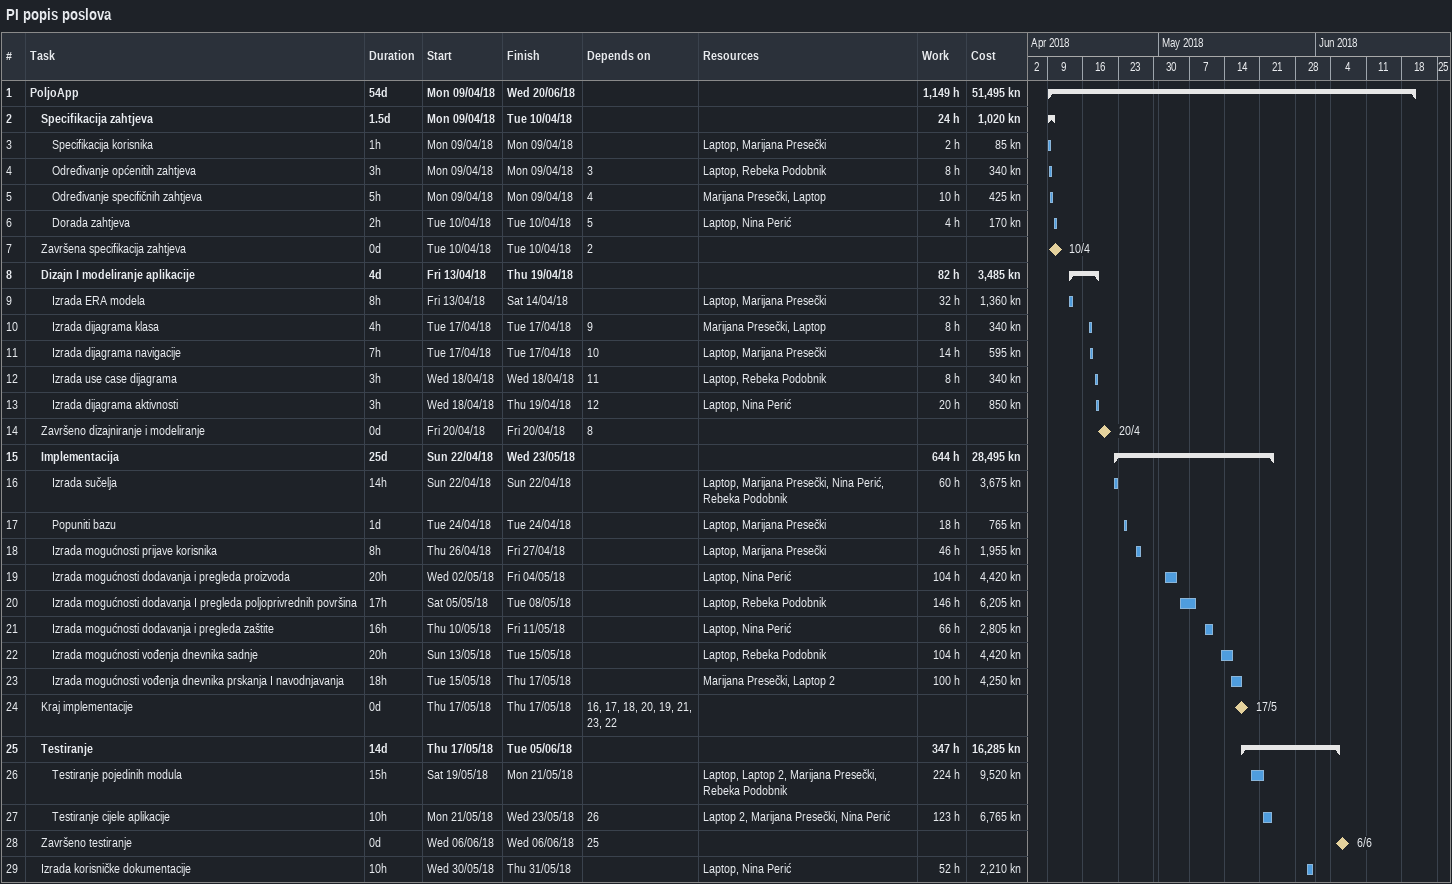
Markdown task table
PI popis poslova

| ID | Level | Task | Duration | Start | Finish | Predecessors | Resources | Work (h) | Cost (kn) |
|---|---|---|---|---|---|---|---|---|---|
| 1 | 1 | **PoljoApp** | 54d | 2018-04-09 | 2018-06-20 |  |  | 1149 | 51495 |
| 2 | 2 | **Specifikacija zahtjeva** | 1.5d | 2018-04-09 | 2018-04-10 |  |  | 24 | 1020 |
| 3 | 3 | Specifikacija korisnika | 1h | 2018-04-09 | 2018-04-09 |  | Laptop, Marijana Presečki | 2 | 85 |
| 4 | 3 | Određivanje općenitih zahtjeva | 3h | 2018-04-09 | 2018-04-09 | 3 | Laptop, Rebeka Podobnik | 8 | 340 |
| 5 | 3 | Određivanje specifičnih zahtjeva | 5h | 2018-04-09 | 2018-04-09 | 4 | Marijana Presečki, Laptop | 10 | 425 |
| 6 | 3 | Dorada zahtjeva | 2h | 2018-04-10 | 2018-04-10 | 5 | Laptop, Nina Perić | 4 | 170 |
| 7 | 2 | Završena specifikacija zahtjeva | 0d | 2018-04-10 | 2018-04-10 | 2 |  |  |  |
| 8 | 2 | **Dizajn I modeliranje aplikacije** | 4d | 2018-04-13 | 2018-04-19 |  |  | 82 | 3485 |
| 9 | 3 | Izrada ERA modela | 8h | 2018-04-13 | 2018-04-14 |  | Laptop, Marijana Presečki | 32 | 1360 |
| 10 | 3 | Izrada dijagrama klasa | 4h | 2018-04-17 | 2018-04-17 | 9 | Marijana Presečki, Laptop | 8 | 340 |
| 11 | 3 | Izrada dijagrama navigacije | 7h | 2018-04-17 | 2018-04-17 | 10 | Laptop, Marijana Presečki | 14 | 595 |
| 12 | 3 | Izrada use case dijagrama | 3h | 2018-04-18 | 2018-04-18 | 11 | Laptop, Rebeka Podobnik | 8 | 340 |
| 13 | 3 | Izrada dijagrama aktivnosti | 3h | 2018-04-18 | 2018-04-19 | 12 | Laptop, Nina Perić | 20 | 850 |
| 14 | 2 | Završeno dizajniranje i modeliranje | 0d | 2018-04-20 | 2018-04-20 | 8 |  |  |  |
| 15 | 2 | **Implementacija** | 25d | 2018-04-22 | 2018-05-23 |  |  | 644 | 28495 |
| 16 | 3 | Izrada sučelja | 14h | 2018-04-22 | 2018-04-22 |  | Laptop, Marijana Presečki, Nina Perić, Rebeka Podobnik | 60 | 3675 |
| 17 | 3 | Popuniti bazu | 1d | 2018-04-24 | 2018-04-24 |  | Laptop, Marijana Presečki | 18 | 765 |
| 18 | 3 | Izrada mogućnosti prijave korisnika | 8h | 2018-04-26 | 2018-04-27 |  | Laptop, Marijana Presečki | 46 | 1955 |
| 19 | 3 | Izrada mogućnosti dodavanja i pregleda proizvoda | 20h | 2018-05-02 | 2018-05-04 |  | Laptop, Nina Perić | 104 | 4420 |
| 20 | 3 | Izrada mogućnosti dodavanja I pregleda poljoprivrednih površina | 17h | 2018-05-05 | 2018-05-08 |  | Laptop, Rebeka Podobnik | 146 | 6205 |
| 21 | 3 | Izrada mogućnosti dodavanja i pregleda zaštite | 16h | 2018-05-10 | 2018-05-11 |  | Laptop, Nina Perić | 66 | 2805 |
| 22 | 3 | Izrada mogućnosti vođenja dnevnika sadnje | 20h | 2018-05-13 | 2018-05-15 |  | Laptop, Rebeka Podobnik | 104 | 4420 |
| 23 | 3 | Izrada mogućnosti vođenja dnevnika prskanja I navodnjavanja | 18h | 2018-05-15 | 2018-05-17 |  | Marijana Presečki, Laptop 2 | 100 | 4250 |
| 24 | 2 | Kraj implementacije | 0d | 2018-05-17 | 2018-05-17 | 16, 17, 18, 20, 19, 21, 23, 22 |  |  |  |
| 25 | 2 | **Testiranje** | 14d | 2018-05-17 | 2018-06-05 |  |  | 347 | 16285 |
| 26 | 3 | Testiranje pojedinih modula | 15h | 2018-05-19 | 2018-05-21 |  | Laptop, Laptop 2, Marijana Presečki, Rebeka Podobnik | 224 | 9520 |
| 27 | 3 | Testiranje cijele aplikacije | 10h | 2018-05-21 | 2018-05-23 | 26 | Laptop 2, Marijana Presečki, Nina Perić | 123 | 6765 |
| 28 | 2 | Završeno testiranje | 0d | 2018-06-06 | 2018-06-06 | 25 |  |  |  |
| 29 | 2 | Izrada korisničke dokumentacije | 10h | 2018-05-30 | 2018-05-31 |  | Laptop, Nina Perić | 52 | 2210 |
